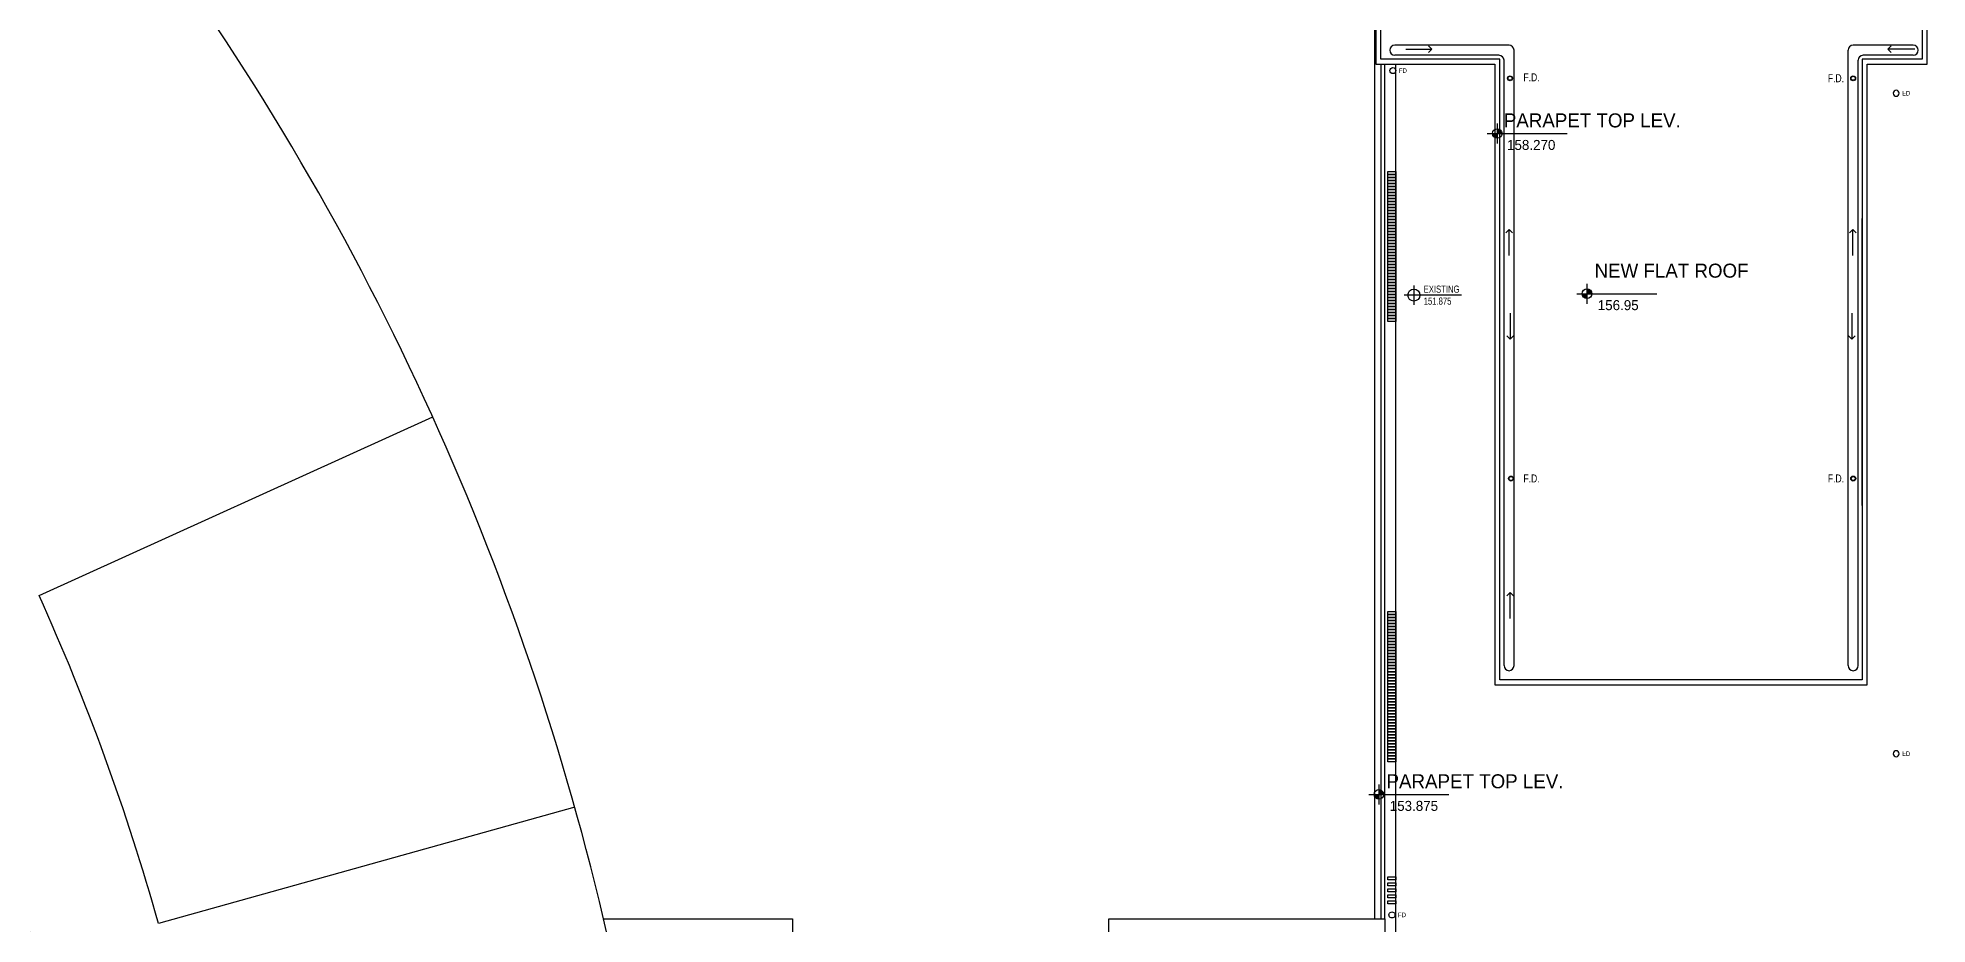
# Model space of a CAD drawing. Header units: millimetres. Extents: x -68474 to 329073, y -131063 to 73864.
# Drawn here: x 52688 to 99900, y -72884 to -50738 of the extents above; entities that cross this region are included whole.
import ezdxf

# ---------------------------------------------------------------- set-up
doc = ezdxf.new("R2010")
doc.units = ezdxf.units.MM
doc.header["$LTSCALE"] = 2000
doc.header["$MEASUREMENT"] = 0
doc.layers.add('AR-WALL', color=137, linetype='Continuous')
doc.layers.add('PDR51', color=4, linetype='Continuous')
doc.styles.add('s5157a$0$STANDARD', font='txt')

msp = doc.modelspace()

# ---------------------------------------------------------------- linework, layer by layer
at = {"layer": 'AR-WALL', "linetype": 'Continuous'}
for p, q in [((86100.2, -72749.8), (86100.2, -42750)), ((89450, -50925), (86597.5, -50925)), ((99552.5, -50925), (98050, -50925)), ((86250.2, -51400), (86250.2, -72749.8)), ((86345.2, -72749.8), (86345.2, -51400)), ((89200, -51175), (86597.5, -51175)), ((89325, -66425), (89325, -51300)), ((89575, -66425), (89575, -51050)), ((97925, -66425), (97925, -51050)), ((98175, -66425), (98175, -51300)), ((99552.5, -51175), (98300, -51175)), ((89225, -62425), (89225, -55250)), ((98275, -62425), (98275, -55250)), ((87072.1, -56928.6), (87072.1, -57406.5)), ((88266.8, -57167.6), (86833.2, -57167.6)), ((52718.7, -64668.3), (62556, -60210.9)), ((66104.4, -69960.1), (55703.5, -72868.9)), ((86250.2, -72749.8), (86345.2, -72749.8))]:
    msp.add_line(p, q, dxfattribs=at)
at = {"layer": 'AR-WALL'}
for p, q in [((87522, -51018.6), (87438.9, -50935.5)), ((98915, -51020.6), (98998.1, -50937.5)), ((86870.7, -51018.6), (87522, -51018.6)), ((87522, -51018.6), (87438.9, -51101.7)), ((98915, -51020.6), (98998.1, -51103.7)), ((99591.3, -51020.6), (98915, -51020.6)), ((88905.8, -53129.4), (90905.8, -53129.4)), ((89155.8, -52879.4), (89155.8, -53379.4)), ((89456.1, -55530.1), (89373, -55613.2)), ((89456.1, -55530.1), (89539.2, -55613.2)), ((89456.1, -56181.4), (89456.1, -55530.1)), ((98043.9, -55530.1), (97960.8, -55613.2)), ((98043.9, -55530.1), (98127, -55613.2)), ((98043.9, -56181.4), (98043.9, -55530.1)), ((91397.7, -56881.8), (91397.7, -57381.8)), ((91147.7, -57131.8), (93147.7, -57131.8)), ((89481.1, -57615.6), (89481.1, -58266.9)), ((98018.9, -57615.6), (98018.9, -58266.9)), ((89481.1, -58266.9), (89398, -58183.8)), ((89481.1, -58266.9), (89564.2, -58183.8)), ((98018.9, -58266.9), (97935.8, -58183.8)), ((98018.9, -58266.9), (98102, -58183.8)), ((89481.1, -64599.1), (89398, -64682.2)), ((89481.1, -65250.4), (89481.1, -64599.1)), ((89481.1, -64599.1), (89564.2, -64682.2)), ((94000.1, -66900), (98400, -66900)), ((86199.8, -69391.7), (86199.8, -69891.7)), ((85949.8, -69641.7), (87949.8, -69641.7))]:
    msp.add_line(p, q, dxfattribs=at)
for points in [[(99900, -42900), (86250, -42900), (86250, -49550), (86125, -49550), (86125, -51400), (89100, -51400), (89100, -66900), (98400, -66900), (98400, -51400), (99900, -51400)], [(98275, -66775), (89225, -66775), (89225, -51275), (86250, -51275), (86250, -49675), (86375, -49675), (86375, -43025), (99775, -43025), (99775, -51275), (98275, -51275)], [(79450.2, -72750), (86345.2, -72750), (86345.2, -90150), (79450.2, -90150)]]:
    msp.add_lwpolyline(points, close=True, dxfattribs=at)
at = {"layer": 'AR-WALL', "linetype": 'Continuous'}
msp.add_lwpolyline([(66824.1, -72749.8), (71550.2, -72749.8), (71550.2, -101250), (67262.8, -101250), (66716.9, -100704.1), (66716.9, -93374.8), (71550.2, -93374.8)], dxfattribs=at)
at = {"layer": 'AR-WALL'}
for centre, radius in [((89475, -51750), 62), ((89475, -51750), 50), ((98050, -51750), 62), ((98050, -51750), 50), ((89155.8, -53129.4), 120), ((91397.7, -57131.8), 120), ((89500, -61750), 62), ((89500, -61750), 50), ((98051.8, -61750), 62), ((98051.8, -61750), 50), ((86199.8, -69641.7), 120)]:
    msp.add_circle(centre, radius, dxfattribs=at)
at = {"layer": 'AR-WALL', "linetype": 'Continuous'}
for centre, radius, start, end in [((0.1, -88499.9), 54705, 344.11291, 175.88673), ((0.1, -88499.9), 68655, 9.9167, 33.666589), ((86597.5, -51050), 125, 90, 270), ((89450, -51050), 125, 360, 90), ((98050, -51050), 125, 90, 180), ((99552.5, -51050), 125, 270, 90), ((89200, -51300), 125, 0, 90), ((98300, -51300), 125, 90, 180), ((0.1, -88499.9), 57855, 15.674722, 24.325486), ((89450, -66425), 125, 180, 0), ((98050, -66425), 125, 180, 0)]:
    msp.add_arc(centre, radius, start, end, dxfattribs=at)
msp.add_ellipse((87072.1, -57167.6), major_axis=(-105.6, 105.6), ratio=1, start_param=3.9269908, end_param=10.2101761, dxfattribs=at)
for points in [[(89035.8, -53129.4), (89071, -53214.3), (89155.8, -53129.4)], [(89155.8, -53249.4), (89155.8, -53129.4), (89071, -53214.3)], [(89155.8, -53009.4), (89155.8, -53129.4), (89240.7, -53044.6)], [(89275.8, -53129.4), (89240.7, -53044.6), (89155.8, -53129.4)], [(91397.7, -57011.8), (91397.7, -57131.8), (91482.5, -57046.9)], [(91517.7, -57131.8), (91482.5, -57046.9), (91397.7, -57131.8)], [(91277.7, -57131.8), (91312.8, -57216.6), (91397.7, -57131.8)], [(91397.7, -57251.8), (91397.7, -57131.8), (91312.8, -57216.6)], [(86079.8, -69641.7), (86114.9, -69726.6), (86199.8, -69641.7)], [(86199.8, -69761.7), (86199.8, -69641.7), (86114.9, -69726.6)], [(86199.8, -69521.7), (86199.8, -69641.7), (86284.6, -69556.9)], [(86319.8, -69641.7), (86284.6, -69556.9), (86199.8, -69641.7)]]:
    msp.add_solid(points, dxfattribs=at)
at = {"layer": 'PDR51'}
msp.add_line((86625.2, -91352.7), (86625.2, -51400), dxfattribs=at)
at = {"layer": 'PDR51', "linetype": 'Continuous'}
for points in [[(86425.2, -54075), (86625.2, -54075), (86625.2, -54150), (86425.2, -54150)], [(86425.2, -54150), (86625.2, -54150), (86625.2, -54225), (86425.2, -54225)], [(86425.2, -54225), (86625.2, -54225), (86625.2, -54300), (86425.2, -54300)], [(86425.2, -54300), (86625.2, -54300), (86625.2, -54375), (86425.2, -54375)], [(86425.2, -54375), (86625.2, -54375), (86625.2, -54450), (86425.2, -54450)], [(86425.2, -54450), (86625.2, -54450), (86625.2, -54525), (86425.2, -54525)], [(86425.2, -54525), (86625.2, -54525), (86625.2, -54600), (86425.2, -54600)], [(86425.2, -54600), (86625.2, -54600), (86625.2, -54675), (86425.2, -54675)], [(86425.2, -54675), (86625.2, -54675), (86625.2, -54750), (86425.2, -54750)], [(86425.2, -54750), (86625.2, -54750), (86625.2, -54825), (86425.2, -54825)], [(86425.2, -54825), (86625.2, -54825), (86625.2, -54900), (86425.2, -54900)], [(86425.2, -54900), (86625.2, -54900), (86625.2, -54975), (86425.2, -54975)], [(86425.2, -54975), (86625.2, -54975), (86625.2, -55050), (86425.2, -55050)], [(86425.2, -55050), (86625.2, -55050), (86625.2, -55125), (86425.2, -55125)], [(86425.2, -55125), (86625.2, -55125), (86625.2, -55200), (86425.2, -55200)], [(86425.2, -55200), (86625.2, -55200), (86625.2, -55275), (86425.2, -55275)], [(86425.2, -55275), (86625.2, -55275), (86625.2, -55350), (86425.2, -55350)], [(86425.2, -55350), (86625.2, -55350), (86625.2, -55425), (86425.2, -55425)], [(86425.2, -55425), (86625.2, -55425), (86625.2, -55500), (86425.2, -55500)], [(86425.2, -55500), (86625.2, -55500), (86625.2, -55575), (86425.2, -55575)], [(86425.2, -55575), (86625.2, -55575), (86625.2, -55650), (86425.2, -55650)], [(86425.2, -55650), (86625.2, -55650), (86625.2, -55725), (86425.2, -55725)], [(86425.2, -55725), (86625.2, -55725), (86625.2, -55800), (86425.2, -55800)], [(86425.2, -55800), (86625.2, -55800), (86625.2, -55875), (86425.2, -55875)], [(86425.2, -55875), (86625.2, -55875), (86625.2, -55950), (86425.2, -55950)], [(86425.2, -55950), (86625.2, -55950), (86625.2, -56025), (86425.2, -56025)], [(86425.2, -56025), (86625.2, -56025), (86625.2, -56100), (86425.2, -56100)], [(86425.2, -56100), (86625.2, -56100), (86625.2, -56175), (86425.2, -56175)], [(86425.2, -56175), (86625.2, -56175), (86625.2, -56250), (86425.2, -56250)], [(86425.2, -56250), (86625.2, -56250), (86625.2, -56325), (86425.2, -56325)], [(86425.2, -56325), (86625.2, -56325), (86625.2, -56400), (86425.2, -56400)], [(86425.2, -56400), (86625.2, -56400), (86625.2, -56475), (86425.2, -56475)], [(86425.2, -56475), (86625.2, -56475), (86625.2, -56550), (86425.2, -56550)], [(86425.2, -56550), (86625.2, -56550), (86625.2, -56625), (86425.2, -56625)], [(86425.2, -56625), (86625.2, -56625), (86625.2, -56700), (86425.2, -56700)], [(86425.2, -56700), (86625.2, -56700), (86625.2, -56775), (86425.2, -56775)], [(86425.2, -56775), (86625.2, -56775), (86625.2, -56850), (86425.2, -56850)], [(86425.2, -56850), (86625.2, -56850), (86625.2, -56925), (86425.2, -56925)], [(86425.2, -56925), (86625.2, -56925), (86625.2, -57000), (86425.2, -57000)], [(86425.2, -57000), (86625.2, -57000), (86625.2, -57075), (86425.2, -57075)], [(86425.2, -57075), (86625.2, -57075), (86625.2, -57150), (86425.2, -57150)], [(86425.2, -57150), (86625.2, -57150), (86625.2, -57225), (86425.2, -57225)], [(86425.2, -57225), (86625.2, -57225), (86625.2, -57300), (86425.2, -57300)], [(86425.2, -57300), (86625.2, -57300), (86625.2, -57375), (86425.2, -57375)], [(86425.2, -57375), (86625.2, -57375), (86625.2, -57450), (86425.2, -57450)], [(86425.2, -57450), (86625.2, -57450), (86625.2, -57525), (86425.2, -57525)], [(86425.2, -57525), (86625.2, -57525), (86625.2, -57600), (86425.2, -57600)], [(86425.2, -57600), (86625.2, -57600), (86625.2, -57675), (86425.2, -57675)], [(86425.2, -57675), (86625.2, -57675), (86625.2, -57750), (86425.2, -57750)], [(86425.2, -57750), (86625.2, -57750), (86625.2, -57825), (86425.2, -57825)], [(86425.2, -65075), (86625.2, -65075), (86625.2, -65150), (86425.2, -65150)], [(86425.2, -65150), (86625.2, -65150), (86625.2, -65225), (86425.2, -65225)], [(86425.2, -65225), (86625.2, -65225), (86625.2, -65300), (86425.2, -65300)], [(86425.2, -65300), (86625.2, -65300), (86625.2, -65375), (86425.2, -65375)], [(86425.2, -65375), (86625.2, -65375), (86625.2, -65450), (86425.2, -65450)], [(86425.2, -65450), (86625.2, -65450), (86625.2, -65525), (86425.2, -65525)], [(86425.2, -65525), (86625.2, -65525), (86625.2, -65600), (86425.2, -65600)], [(86425.2, -65600), (86625.2, -65600), (86625.2, -65675), (86425.2, -65675)], [(86425.2, -65675), (86625.2, -65675), (86625.2, -65750), (86425.2, -65750)], [(86425.2, -65750), (86625.2, -65750), (86625.2, -65825), (86425.2, -65825)], [(86425.2, -65825), (86625.2, -65825), (86625.2, -65900), (86425.2, -65900)], [(86425.2, -65900), (86625.2, -65900), (86625.2, -65975), (86425.2, -65975)], [(86425.2, -65975), (86625.2, -65975), (86625.2, -66050), (86425.2, -66050)], [(86425.2, -66050), (86625.2, -66050), (86625.2, -66125), (86425.2, -66125)], [(86425.2, -66125), (86625.2, -66125), (86625.2, -66200), (86425.2, -66200)], [(86425.2, -66200), (86625.2, -66200), (86625.2, -66275), (86425.2, -66275)], [(86425.2, -66275), (86625.2, -66275), (86625.2, -66350), (86425.2, -66350)], [(86425.2, -66350), (86625.2, -66350), (86625.2, -66425), (86425.2, -66425)], [(86425.2, -66425), (86625.2, -66425), (86625.2, -66500), (86425.2, -66500)], [(86425.2, -66500), (86625.2, -66500), (86625.2, -66575), (86425.2, -66575)], [(86425.2, -66575), (86625.2, -66575), (86625.2, -66650), (86425.2, -66650)], [(86425.2, -66650), (86625.2, -66650), (86625.2, -66725), (86425.2, -66725)], [(86425.2, -66725), (86625.2, -66725), (86625.2, -66800), (86425.2, -66800)], [(86425.2, -66800), (86625.2, -66800), (86625.2, -66875), (86425.2, -66875)], [(86425.2, -66875), (86625.2, -66875), (86625.2, -66950), (86425.2, -66950)], [(86425.2, -66950), (86625.2, -66950), (86625.2, -67025), (86425.2, -67025)], [(86425.2, -67025), (86625.2, -67025), (86625.2, -67100), (86425.2, -67100)], [(86425.2, -67100), (86625.2, -67100), (86625.2, -67175), (86425.2, -67175)], [(86425.2, -67175), (86625.2, -67175), (86625.2, -67250), (86425.2, -67250)], [(86425.2, -67250), (86625.2, -67250), (86625.2, -67325), (86425.2, -67325)], [(86425.2, -67325), (86625.2, -67325), (86625.2, -67400), (86425.2, -67400)], [(86425.2, -67400), (86625.2, -67400), (86625.2, -67475), (86425.2, -67475)], [(86425.2, -67475), (86625.2, -67475), (86625.2, -67550), (86425.2, -67550)], [(86425.2, -67550), (86625.2, -67550), (86625.2, -67625), (86425.2, -67625)], [(86425.2, -67625), (86625.2, -67625), (86625.2, -67700), (86425.2, -67700)], [(86425.2, -67700), (86625.2, -67700), (86625.2, -67775), (86425.2, -67775)], [(86425.2, -67775), (86625.2, -67775), (86625.2, -67850), (86425.2, -67850)], [(86425.2, -67850), (86625.2, -67850), (86625.2, -67925), (86425.2, -67925)], [(86425.2, -67925), (86625.2, -67925), (86625.2, -68000), (86425.2, -68000)], [(86425.2, -68000), (86625.2, -68000), (86625.2, -68075), (86425.2, -68075)], [(86425.2, -68075), (86625.2, -68075), (86625.2, -68150), (86425.2, -68150)], [(86425.2, -68150), (86625.2, -68150), (86625.2, -68225), (86425.2, -68225)], [(86425.2, -68225), (86625.2, -68225), (86625.2, -68300), (86425.2, -68300)], [(86425.2, -68300), (86625.2, -68300), (86625.2, -68375), (86425.2, -68375)], [(86425.2, -68375), (86625.2, -68375), (86625.2, -68450), (86425.2, -68450)], [(86425.2, -68450), (86625.2, -68450), (86625.2, -68525), (86425.2, -68525)], [(86425.2, -68525), (86625.2, -68525), (86625.2, -68600), (86425.2, -68600)], [(86425.2, -68600), (86625.2, -68600), (86625.2, -68675), (86425.2, -68675)], [(86425.2, -68675), (86625.2, -68675), (86625.2, -68750), (86425.2, -68750)], [(86425.2, -68750), (86625.2, -68750), (86625.2, -68825), (86425.2, -68825)], [(86425.2, -71699.4), (86625.2, -71699.4), (86625.2, -71774.4), (86425.2, -71774.4)], [(86425.2, -71849.4), (86625.2, -71849.4), (86625.2, -71924.4), (86425.2, -71924.4)], [(86425.2, -71999.4), (86625.2, -71999.4), (86625.2, -72074.4), (86425.2, -72074.4)], [(86425.2, -72149.4), (86625.2, -72149.4), (86625.2, -72224.4), (86425.2, -72224.4)], [(86425.2, -72299.4), (86625.2, -72299.4), (86625.2, -72374.4), (86425.2, -72374.4)]]:
    msp.add_lwpolyline(points, close=True, dxfattribs=at)
for centre, start_param, end_param in [((86548.1, -51558.5), 5.4977871437821, 11.78097245096169), ((86548.1, -51558.5), 5.4977871437821, 11.78097245096169), ((86526, -72652.3), 5.497787143781951, 11.78097245096154)]:
    msp.add_ellipse(centre, major_axis=(53, 53), ratio=1, start_param=start_param, end_param=end_param, dxfattribs=at)
at = {"layer": 'PDR51', "linetype": 'Continuous', "extrusion": (0, 0, -1)}
for centre in [(99125.1, -52124.9), (99125.1, -52124.9), (99125, -68624.9)]:
    msp.add_ellipse(centre, major_axis=(-53, 53), ratio=1, start_param=2.3561945, end_param=8.6393798, dxfattribs=at)

# ---------------------------------------------------------------- texts
at = {"layer": 'AR-WALL', "style": 's5157a$0$STANDARD', "width": 0.8}
for p in [(89810.3, -51826), (97417.1, -51847.6), (89810.3, -61847.6), (97417.1, -61847.6)]:
    msp.add_text('F.D.', height=200, dxfattribs=at).set_placement(p)
at = {"layer": 'AR-WALL', "attachment_point": 1, "style": 's5157a$0$STANDARD'}
for s, insert, char_height, width in [('PARAPET TOP LEV.', (89320.5, -52626.3), 350, 8632), ('158.270', (89400.7, -53290.6), 250, 2602), ('NEW FLAT ROOF', (91587.3, -56381.2), 350, 8632), ('156.95', (91667.6, -57293), 250, 2602), ('PARAPET TOP LEV.', (86389.4, -69138.6), 350, 8632), ('153.875', (86469.7, -69802.9), 250, 2602)]:
    msp.add_mtext(s, dxfattribs=dict(at, insert=insert, char_height=char_height, width=width))
at = {"layer": 'AR-WALL', "linetype": 'Continuous', "style": 's5157a$0$STANDARD', "width": 0.8}
for tag, p, s in [('EXISTING', (87318.6, -57107.8), '152.215'), ('151.875', (87318.6, -57406.5), '152.190')]:
    msp.add_attdef(tag, p, s, height=179.2, dxfattribs=at)
at = {"layer": 'PDR51', "linetype": 'Continuous', "style": 's5157a$0$STANDARD', "width": 0.8}
for p in [(86698.1, -51614.8), (86698.1, -51614.8), (86676, -72708.6)]:
    msp.add_text('FD', height=112.5, dxfattribs=at).set_placement(p)
at = {"layer": 'PDR51', "linetype": 'Continuous', "style": 's5157a$0$STANDARD', "text_generation_flag": 4, "width": 0.8}
for p in [(99275.1, -52068.6), (99275.1, -52068.6), (99275, -68568.6)]:
    msp.add_text('FD', height=112.5, dxfattribs=at).set_placement(p)

doc.saveas('drawing.dxf')
